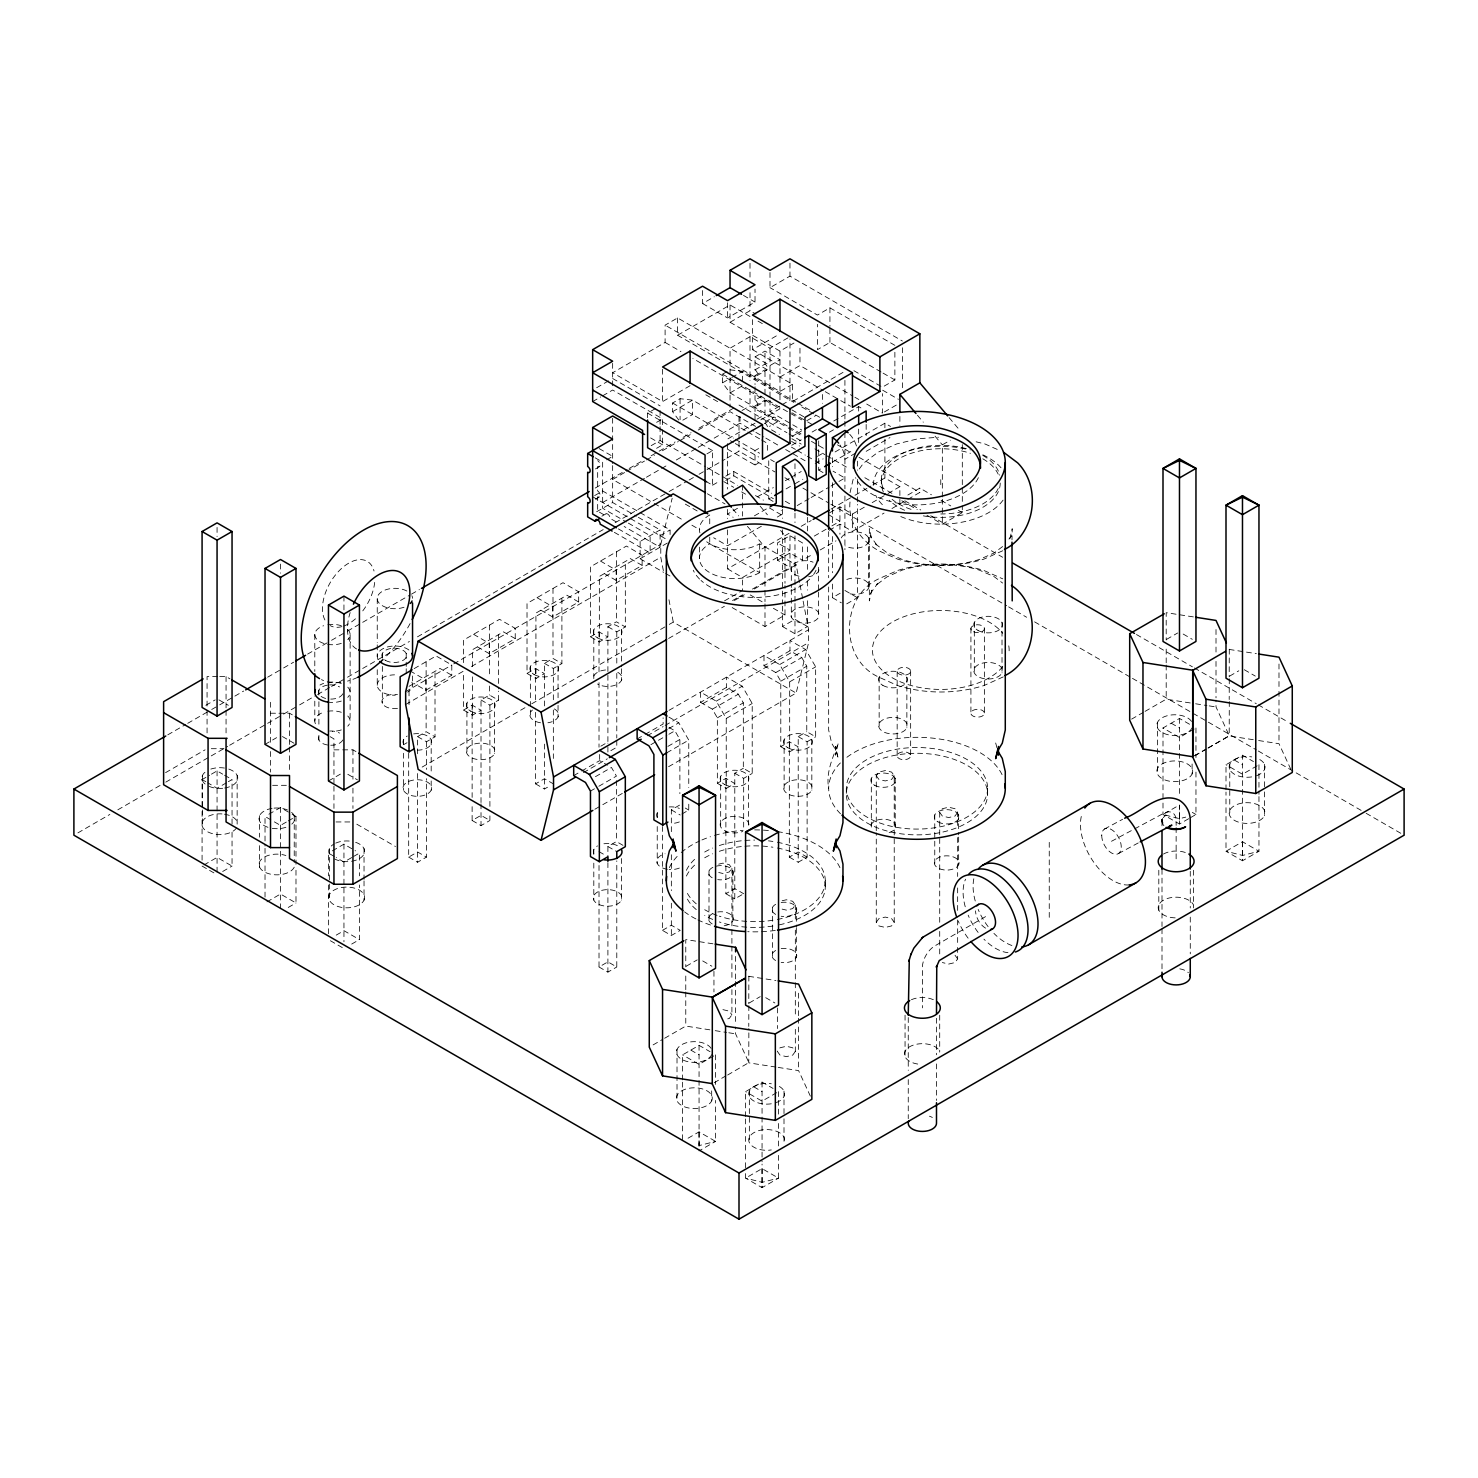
<?xml version="1.0" encoding="UTF-8"?>
<svg xmlns="http://www.w3.org/2000/svg" width="1478" height="1478" viewBox="0 0 1478 1478"><rect width="100%" height="100%" fill="white"/><g stroke="black" fill="none" stroke-linecap="round" stroke-linejoin="round"><path stroke-width="0.75" stroke-dasharray="5 3.75" d="M1179.592 814.452L1179.481 824.003L1163.001 814.489L1163.001 800.836M850.035 492.654L853.767 476.673M663.363 570.637L660.777 557.206L660.777 544.347L672.176 498.271M668.592 766.694L796.143 693.053L808.632 642.579L808.632 629.72L803.034 600.622M859.235 469.006L863.448 463.242L877.987 452.25L896.666 443.936L918.097 438.781L938.512 437.229M718.696 864.15L722.927 863.134L729.264 864.648L731.906 868.325L729.264 871.983L722.927 873.498L718.696 872.482M1008.957 539.082L1011.395 535.701L1009.77 539.396L1012.208 528.718L1011.987 539.876M876.269 830.691L876.269 775.747L878.911 772.089L885.248 770.574L891.585 772.089L894.227 775.747L894.227 922.272L891.585 925.93L885.248 927.445L878.911 925.93L876.269 922.272L876.269 832.982M782.139 900.767L786.37 899.769L792.707 901.284L795.33 904.942L792.707 908.601L786.37 910.115L782.139 909.118M894.227 775.747L891.585 779.423L885.248 780.938L878.911 779.423L876.269 775.747M731.906 989.65L731.906 1014.832L729.264 1018.49L725.033 1019.506M939.712 922.272L939.712 812.383L942.336 808.725L948.691 807.21L955.028 808.725L957.652 812.383L957.652 828.401M876.269 922.272L878.911 918.595L885.248 917.081L891.585 918.595L894.227 922.272M957.652 812.383L955.028 816.041L948.691 817.556L942.336 816.041L939.712 812.383M795.33 1051.449L792.707 1055.107L786.37 1056.641L780.014 1055.107L777.391 1051.449L780.014 1047.791L786.37 1046.276L792.707 1047.791L795.33 1051.449L795.33 1026.268M957.652 947.453L957.652 958.889L955.028 962.548L948.691 964.062L942.336 962.548M1002.62 546.546L994.066 552.994L979.415 559.441C954.345 567.127 927.205 567.127 902.134 559.441L886.837 552.624L875.512 543.978L877.452 545.881L870.154 535.701L871.78 539.396L869.341 528.718L869.341 600.881L871.78 590.202L870.154 593.897L877.452 583.718L875.512 585.621L886.837 576.974L902.134 570.157C927.205 562.471 954.345 562.471 979.415 570.157L994.066 576.605L1002.62 583.053M1003.211 676.906L983.905 685.57C955.933 694.143 925.616 694.143 897.626 685.57L878.338 676.906C839.282 658.892 840.261 595.985 879.299 578.563L897.663 570.453C925.634 561.88 955.915 561.88 983.868 570.453L1002.731 578.84M690.078 385.721L662.606 401.573L612.649 372.733L665.1 342.453L665.1 325.142L677.589 317.936L792.467 384.28L792.467 401.573L844.917 371.292M702.567 290.538L702.567 303.526L714.336 296.727M677.589 317.936L677.589 335.247L730.04 304.967L750.011 316.495M596.65 387.735L608.64 380.807M770.001 272.525L770.001 287.656L789.973 276.127L902.374 341.012M702.567 303.526L727.527 317.936L755.018 302.085L755.018 289.097M592.66 401.573L600.659 396.954M602.654 395.808L612.649 390.044L662.606 418.884L662.606 427.53M730.04 304.967L730.04 322.259L750.011 310.731L756.015 314.186M787.977 337.834L770.001 348.217L750.011 336.688L730.04 348.217L730.04 375.412M752.505 319.673L752.505 349.658L778.019 334.933M647.604 417.72L647.604 413.119L656.528 407.965M894.874 345.335L829.934 307.849L817.445 315.054L770.001 287.656M678.827 420.085L672.582 411.678L672.582 403.014L680.083 398.69L692.572 400.132L745.817 430.874M787.22 425.941L730.04 392.926L722.539 382.839L722.539 374.174L728.155 370.941M755.018 356.882L764.994 351.099L779.978 359.764L770.001 365.528L755.018 356.882L755.018 369.851A3.529 2.032 60 0 1 757.512 374.174A3.529 2.032 60 0 1 755.018 375.615L755.018 384.539M672.582 411.678L692.572 400.132L692.572 414.561L681.857 420.731M722.539 382.839L730.04 378.497M731.813 377.481L742.529 371.292L795.755 402.034M656.601 422.338L662.606 418.884M730.04 322.259L779.978 351.099L793.982 343.025M755.018 369.851L764.994 364.087L764.994 351.099M606.645 459.843L612.649 456.369L597.666 447.723M755.018 375.615L764.994 369.851A3.529 2.032 60 0 0 767.507 368.41A3.529 2.032 60 0 0 764.994 364.087M595.431 468.951L599.421 466.642M756.773 375.8L766.768 370.036M730.04 392.926L742.529 385.721M651.17 445.654L660.093 440.518L705.357 466.642M881.11 371.994L829.934 342.453L817.445 349.658L817.445 324.292M205.83 705.302L215.197 699.888M656.601 448.296L662.606 444.841L662.606 429.692M779.978 377.056L799.967 365.528L833.333 384.797M167.771 734.843L185.748 724.479M187.743 723.315L209.71 710.641M211.705 709.477L217.709 706.022M219.705 704.858L243.667 691.039M267.629 677.201L281.614 669.128M283.61 667.964L293.605 662.199M307.59 654.126L329.557 641.452M331.552 640.288L345.538 632.214M347.533 631.069L409.443 595.32M411.438 594.174L419.438 589.556M595.191 488.073L627.152 469.634M629.148 468.471L643.133 460.397M651.114 455.797L657.119 452.323M659.114 451.178L675.095 441.959M683.076 437.34L691.057 432.721M699.057 428.121L735.009 407.355M624.584 472.554L612.649 479.445L652.26 502.317M626.58 471.408L644.482 461.062M646.459 459.917L654.421 455.316M662.384 450.735L678.31 441.534M680.286 440.389L690.244 434.643M698.207 430.043L730.04 411.678L755.794 426.532M755.018 420.325L755.018 405.896A3.529 2.032 60 0 0 757.512 404.455A3.529 2.032 60 0 0 755.018 400.132L764.994 394.367L764.994 369.851M594.655 495.592L602.654 490.992L670.088 529.918L670.088 534.537M742.03 410.514L750.011 405.896L787.478 427.53M755.018 405.896L764.994 400.132A3.529 2.032 60 0 0 767.415 399.393M792.467 384.28L779.978 391.485L665.1 325.142M595.431 499.231L599.421 496.922M756.773 406.081L766.768 400.316M602.654 502.52L644.463 478.373M646.459 477.228L668.352 464.591M676.314 459.991L696.23 448.499M698.207 447.354L712.156 439.299M714.151 438.153L740.016 423.207L753.909 431.225M596.65 511.739L612.649 502.52L636.371 516.21M757.013 419.179L764.994 414.561L764.994 400.132M770.001 400.132L770.001 411.678L779.978 405.896M781.991 404.75L789.973 400.132L789.973 338.961M755.018 423.207L727.527 439.077L733.365 442.439M760.782 419.881L779.978 408.778L692.831 358.47M706.927 453.857L712.544 450.605L712.544 485.209L706.65 481.81M601.879 516.191L605.888 513.882M765.234 421.877L773.234 417.258M764.495 423.502L772.495 418.884A3.529 2.032 60 0 1 774.989 417.443A3.529 2.032 60 0 1 777.483 421.766L769.502 426.385M165.591 772.643L205.091 749.845M77.891 832.89L109.852 814.433M117.834 809.815L163.781 783.303M165.776 782.139L227.686 746.408M229.681 745.245L265.634 724.497M267.629 723.333L281.614 715.26M283.61 714.114L297.595 706.041M299.591 704.895L315.571 695.658M317.567 694.512L329.557 687.584M331.552 686.439L345.538 678.365M347.533 677.22L409.443 641.47M417.443 636.852L603.19 529.604M615.162 522.695L667.095 492.71M669.091 491.564L687.067 481.181M689.062 480.036L697.062 475.417M699.057 474.253L705.043 470.798M707.038 469.653L725.014 459.27M727.01 458.125L739 451.196L774.952 471.962M758.583 448.536L755.018 450.605L755.018 465.034L760.357 461.93M806.748 420.731L815.671 415.577M791.894 436.527L801.446 431.003M725.79 476.138L733.772 471.519L771.424 493.246M201.562 779.867L209.58 775.229M211.446 774.158L217.063 770.906L222.679 774.158M712.544 485.209L719.694 481.089M894.874 352.263L894.874 379.938L882.384 387.162L852.88 370.11M265.024 744.376L276.626 737.67M725.79 480.461L733.772 475.842L773.4 498.714M812.106 432.056L817.445 428.971M791.728 445.266L801.224 439.797M833.777 420.99L839.522 417.683M841.425 416.574L858.663 406.616L862.413 408.778M414.136 668.629L436.102 655.955L451.788 665.008L451.788 675.261L425.812 690.263L414.025 683.464M618.377 528.902L640.122 541.447L660.093 529.918L660.093 547.229L624.141 526.464M829.435 432.149L833.444 429.839M226.43 782.804L217.063 788.217L207.696 782.804M228.314 781.714L232.046 779.553L232.046 827.366M660.093 535.683L670.088 529.918M409.036 686.346L440.001 668.462L451.788 675.261M884.38 411.956L898.384 403.882M405.656 691.63L451.788 665.008M453.764 663.862L660.777 544.347M640.122 541.447L640.122 558.758L670.088 541.447M817.445 456.369L823.449 452.915M737.504 508.303L727.527 514.048L733.162 517.3M757.42 496.811L773.345 487.611M785.298 480.701L789.289 478.41M791.266 477.246L801.224 471.5M815.172 463.464L823.135 458.864M835.088 451.954L884.897 423.207L890.513 426.458M477.468 646.828L489.255 653.645L515.231 638.644L515.231 628.372L499.546 619.319L463.575 640.085L463.575 662.661M540.911 610.211L552.698 617.01L578.674 602.008L578.674 591.754L562.989 582.701L527.018 603.467L527.018 673.432L535.923 678.568L544.458 673.635L535.572 668.499L527.018 673.432M604.354 573.575L616.141 580.392L642.117 565.39L642.117 555.118L626.432 546.066L590.461 566.831L590.461 636.796L599.347 641.932L607.901 637L599.015 631.863L590.461 636.796M405.656 704.507L463.464 671.123M471.427 666.523L660.777 557.206M768.745 460.785L768.745 498.917L772.68 496.645M786.056 488.922L791.395 485.837M794.979 483.768L802.831 479.241M818.701 440.906L818.701 470.078L822.618 467.805M832.428 462.134L850.811 451.529M855.633 453.081L844.917 459.252A17.662 10.198 60 0 0 840.04 444.989M754.427 515.84L768.301 507.822M866.163 451.326L889.959 437.58M761.355 526.26L727.527 545.77L713.671 537.77M777.262 517.078L781.234 514.769L781.234 510.446M797.196 505.568L809.131 498.677M811.108 497.532L829.01 487.186M831.005 486.04L836.973 482.604M838.95 481.459L844.917 478.004L833.038 471.149M268.885 814.23L280.506 807.524L290.187 813.122M328.467 780.994L342.009 773.179M403.568 744.709L406.986 742.732M417.572 753.798L417.572 736.617L426.126 731.684L435.012 736.82L435.012 671.345M463.575 710.05L472.129 705.117L481.015 710.253L472.48 715.186L463.575 710.05L463.575 671.677M481.015 802.536L481.015 699.981L489.551 695.048L498.455 700.184L498.455 691.168M544.458 705.93L544.458 663.363L552.994 658.431L561.899 663.567L561.899 598.091M600.789 746.205L607.901 742.104L607.901 626.727L616.437 621.795L625.323 626.931L625.323 561.474M203.946 864.981L217.063 857.425L232.046 866.071L232.046 829.638M286.307 822.064L280.506 825.408L272.765 820.937M288.247 820.937L295.988 816.466L295.988 864.279M417.572 736.617L426.477 741.753L435.012 736.82M481.015 699.981L489.902 705.117L498.455 700.184M544.458 663.363L553.345 668.499L561.899 663.567M607.901 626.727L616.788 631.863L625.323 626.931M727.527 529.881L727.527 568.845L789.289 533.207M801.224 526.297L811.2 520.552M831.116 509.06L853.028 496.405M855.005 495.259L870.948 486.059M872.944 484.913L884.897 478.004L899.88 486.65L899.88 503.961M942.336 496.959L942.336 444.841L950.336 440.222M789.973 535.683L789.973 567.404L777.483 560.199L777.483 542.888L789.973 535.683L802.462 542.888L802.462 560.199L812.327 554.509M864.279 507.213L852.418 514.048L839.929 506.843L827.44 514.048L839.929 521.272L828.105 528.089M222.679 871.484L232.046 866.071M727.527 568.845L742.529 577.51L789.973 550.112L777.483 542.888M814.304 536.071L826.128 529.235M872.186 502.631L886.024 494.65M888.001 493.504L899.88 486.65M777.483 560.199L789.973 552.994L802.462 560.199M829.232 530.325L839.929 524.154L852.418 531.359L884.047 513.088M422.135 767.082L529.771 704.951M531.747 703.805L667.28 625.563M669.275 624.4L673.266 622.109L796.143 693.053M724.534 600.862L742.529 590.479L742.529 577.51M907.861 495.019L919.852 488.091L931.436 494.779M732.534 600.567L742.529 594.803M752.413 589.094L789.973 567.404M820.216 549.945L835.994 540.837M891.973 508.524L905.866 500.506M907.861 499.342L919.852 492.433L919.852 488.091M668.592 638.478L724.405 606.257M734.363 600.493L744.321 594.747M754.297 588.983L796.143 564.818L799.598 582.72M332.328 850.866L343.949 844.16L355.551 850.866M266.964 901.857L280.506 894.042L295.988 902.984L295.988 866.551M351.69 857.573L343.949 862.043L336.208 857.573M353.63 856.446L359.431 853.102L359.431 875.863M732.183 607.587L764.994 626.524L784.984 614.996L784.984 585.528M926.891 515.231L942.336 524.154L962.307 512.607L962.307 505.809M288.247 907.455L295.988 902.984M782.49 606.146L782.49 626.524L794.979 619.319L807.468 626.524L807.468 599.218M832.428 584.087L832.428 597.685L841.351 592.549M782.49 626.524L794.979 633.748L807.468 626.524M846.709 603.874L857.406 597.685L857.406 504.386M408.685 753.281L408.685 857.111L417.572 851.975L426.477 857.111L426.477 778.666M472.129 806.637L472.129 820.475L481.015 815.357L489.902 820.475L489.902 815.874M535.572 712.341L535.572 783.857L544.458 778.721L553.345 783.857M669.017 710.327L808.632 629.72M408.685 857.111L417.572 862.247L426.477 857.111M472.129 820.475L481.015 825.611L489.902 820.475M535.572 783.857L544.458 788.993L549.798 785.908M573.686 775.636L579.672 772.181M581.667 771.017L599.662 760.634L607.513 765.179M637.129 739L643.115 735.545M645.11 734.4L663.105 724.017L663.105 717.846M700.554 702.383L712.359 709.181L717.347 717.846L717.347 783.303L725.883 778.37L734.788 783.506L726.234 788.439L726.234 718.474L716.239 701.163L700.554 692.11L700.554 702.383L726.529 687.381L738.316 694.198L743.323 702.844L743.323 768.301L752.21 773.437L752.21 703.473L742.215 686.18L726.529 677.109L726.529 687.381M763.997 665.747L775.784 672.564L780.79 681.21L780.79 746.686L789.326 741.753L798.212 746.889L789.677 751.822L789.677 681.838L779.682 664.546L763.997 655.493L763.997 665.747L789.973 650.763L801.76 657.562L806.766 666.208L806.766 731.684L815.653 736.82L815.653 666.855L805.658 649.544L789.973 640.491L789.973 650.763M583.422 772.606L607.329 758.805M647.198 735.785L663.142 726.585M665.137 725.421L808.632 642.579M668.795 728.562L678.79 722.797L688.766 740.109L688.766 787.497M716.239 701.163L742.215 686.18M779.682 664.546L805.658 649.544M595.468 776.671L611.449 767.451L616.437 776.098L596.465 787.626M650.911 744.653L666.892 735.434M668.887 734.27L674.892 730.816L679.88 739.462L679.88 793.649M712.359 709.181L738.316 694.198M775.784 672.564L801.76 657.562M336.208 935.131L343.949 930.678L359.431 939.602L359.431 884.971M590.461 791.099L594.452 788.79M667.89 746.39L679.88 739.462M717.347 717.846L743.323 702.844M780.79 681.21L806.766 666.208M666.8 752.801L688.766 740.109M726.234 718.474L752.21 703.473M789.677 681.838L815.653 666.855M351.69 944.072L359.431 939.602M594.84 809.26L600.825 805.824M602.821 804.66L622.755 793.169M607.901 860.344L607.901 846.488L616.437 841.555L625.323 846.691M671.345 831.671L671.345 809.87L679.88 804.937M741.901 894.763L734.788 898.864L734.788 773.234L743.323 768.301M798.212 736.617L807.117 741.753L807.117 857.111L798.212 862.247L798.212 736.617L806.766 731.684M681.931 814.009L688.766 810.073L688.766 803.293M734.788 773.234L743.674 778.37L752.21 773.437M807.117 741.753L815.653 736.82M599.015 865.48L599.015 967L607.901 961.864L616.788 967L616.788 860.861M662.44 930.364L671.345 925.228L680.231 930.364L671.345 935.5L662.44 930.364L662.44 826.535M725.883 778.37L725.883 893.728L734.788 888.611L743.674 893.728M789.326 741.753L789.326 857.111L798.212 851.975L807.117 857.111M1166.659 639.327L1177.652 632.99M599.015 967L607.901 972.118L616.788 967M686.235 966.224L697.228 959.887M1229.659 676.093L1238.823 670.809M1163.001 798.563L1163.001 727.97L1179.481 718.456L1190.474 724.793M1194.132 729.024L1179.481 737.485L1163.001 727.97M749.235 1002.971L760.228 996.634M682.577 1079.901L682.577 1054.867L699.057 1045.352L710.05 1051.689M713.708 1055.92L699.057 1064.382L682.577 1054.867M1226.001 789.769L1226.001 764.736L1242.481 755.203L1253.473 761.558M985.567 916.619L934.872 945.883A17.662 10.198 -60 0 0 922.383 967.517L922.383 1007.904M1257.131 765.789L1242.481 774.25L1226.001 764.736M1188.645 818.72L1179.481 824.003L1179.481 805.806M1190.474 817.667L1195.961 814.489L1195.961 771.239M745.577 1116.666L745.577 1091.614L762.057 1082.099L773.049 1088.436M688.064 1138.208L699.057 1131.871L715.555 1141.385L715.555 1100.408M776.707 1092.667L762.057 1101.128L745.577 1091.614M1258.96 796.605L1258.96 851.254L1242.481 841.739L1226.001 851.254L1226.001 792.042M778.536 1155.371L778.536 1178.132L762.057 1168.618L745.577 1178.132L745.577 1173.587M1131.612 719.121L1143.141 712.488M1145.062 711.38L1166.197 699.205L1193.356 703.436M653.11 1044.909L662.717 1039.367M664.638 1038.258L685.774 1026.083L712.95 1030.314M1194.686 755.627L1206.214 748.995M1208.136 747.886L1229.29 735.711L1216.006 706.946L1216.006 700.11M1194.612 755.886L1206.14 749.235M1208.062 748.127L1229.197 735.952L1256.355 740.182M714.188 1082.764L725.79 1075.892M727.638 1075.023L748.866 1062.608L735.582 1033.843L735.582 1027.007M1002.731 550.758L983.868 559.146C955.915 567.718 925.634 567.718 897.663 559.146L879.299 551.035C861.434 541.576 847.725 522.639 850.035 501.744M1104.528 828.992L1122.633 819.292M1111.493 841.278L1163.371 813.454A17.662 10.42 -58.8 0 1 1176.137 820.807L1176.137 825.334M1118.458 853.563L1138.245 842.94M1179.592 818.683L1179.481 804.974L1163.001 814.489L1179.592 818.683L1185.725 817.112M217.617 676.591L207.068 676.591L207.068 708.147M219.723 676.591L226.06 676.591L229.921 678.827M270.511 713.227L276.848 713.227M278.954 713.227L289.503 713.227L293.365 715.463M211.299 748.699L223.954 748.699M333.954 749.845L352.946 749.845L356.808 752.08M272.617 785.317L287.397 785.317M336.06 821.953L350.822 821.953M730.04 369.851L742.529 371.292L742.529 381.601M1193.356 616.899L1166.197 612.686L1166.197 640.011M1229.197 649.433L1256.355 653.664M1195.628 703.787L1206.953 705.542M1209.207 705.893L1216.006 706.946M1258.628 740.533L1278.987 743.711L1291.329 770.407M712.95 943.795L685.774 939.565L685.774 966.889M748.773 976.33L775.932 980.542M715.204 1030.665L726.529 1032.42M728.783 1032.771L735.582 1033.843M775.932 1067.079L748.773 1062.848L748.866 1028.448M778.204 1067.43L798.563 1070.589L810.905 1097.304M976.127 441.811L984.884 443.936L999.11 450.236M722.927 1009.64L729.264 1011.155L731.906 1014.832M883.068 373.121L894.874 379.938M743.489 295.415L755.018 302.085M882.662 390.192L898.421 399.3M758.011 321.114L763.997 324.569M835.292 385.924L852.954 396.122M854.912 397.249L858.847 399.522M866.699 404.048L882.384 413.119L882.384 393.647M752.505 349.658L823.283 390.525M825.223 391.652L838.82 399.485M840.76 400.612L850.478 406.228M797.732 403.18L809.556 409.997M677.589 335.247L793.926 402.422M801.833 406.986L813.713 413.84M815.69 414.985L819.643 417.258M1183.157 634.044L1192.303 639.327M1244.31 669.737L1255.302 676.093M791.857 409.868L804.956 417.443M791.857 412.75L805.695 420.75M807.672 421.895L813.602 425.313M722.539 374.174L801.686 419.863M941.08 500.358L950.742 505.919M958.446 510.39L962.307 512.607M665.1 342.453L680.933 351.598M837.435 444.841L851.162 452.767M859.014 457.293L919.852 492.433M770.001 411.678L801.63 429.932M789.197 427.087L801.021 433.904M788.18 427.936L801.833 435.825M811.459 441.386L823.449 448.296M739 405.046L786.943 432.721M788.938 433.885L800.91 440.795M814.895 448.869L824.89 454.633M826.886 455.797L848.852 468.471M864.833 477.708L892.786 493.837M904.776 500.765L920.757 509.984M930.734 515.748L1002.638 557.261M1136.471 634.524L1192.395 666.818M1194.39 667.964L1256.3 703.713M1258.295 704.858L1288.262 722.169M901.802 500.746L917.247 509.67M791.857 438.707L801.224 444.121M771.498 429.839L779.479 434.458M791.598 441.442L799.524 446.023M705.819 394.811L717.624 401.628M791.432 447.132L795.404 449.404M797.381 450.55L805.307 455.132M807.284 456.277L813.233 459.713M815.209 460.859L821.158 464.277M755.886 432.37L763.83 436.952M765.807 438.098L777.705 444.97M785.649 449.552L807.468 462.134M818.701 470.078L824.318 473.311M747.776 432.019L759.618 438.837M761.576 439.982L767.507 443.4L767.507 451.64M672.582 403.014L733.328 438.079M735.287 439.225L759.618 453.266M770.629 459.621L774.361 461.783M735.305 443.548L758.62 457.016M612.649 378.497L660.093 405.896M784.929 477.727L790.933 481.181M802.905 488.091L808.909 491.564M810.905 492.71L828.881 503.093M830.876 504.238L1006.629 605.721M1008.643 606.867L1026.619 617.25M1034.6 621.869L1130.467 677.22M1132.462 678.365L1206.362 721.024M1208.357 722.188L1256.3 749.863M1258.295 751.009L1364.157 812.124M1366.152 813.288L1404.1 835.199M727.398 449.09L755.018 465.034M647.604 413.119L712.544 450.605M1171.241 723.222L1179.481 727.97M1234.241 759.969L1242.481 764.736M785.28 501.245L791.229 504.682M768.745 498.917L776.246 503.241M707.334 467.787L737.651 485.283M755.48 495.573L763.405 500.155M650.616 437.913L662.606 444.841M723.795 481.606L733.698 487.334M741.623 491.897L745.577 494.188M769.354 507.915L781.234 514.769M707.371 493.763L725.033 503.961M844.917 590.479L857.406 597.685M706.687 541.761A35.324 20.396 0 0 0 759.674 543.775L796.143 564.818M685.33 504.109L697.173 510.945M595.154 457.81L602.654 462.134L602.654 508.284L626.376 521.993M832.428 597.685L841.351 602.839M1192.303 812.383L1195.961 814.489M654.237 503.462L683.963 520.625M691.889 525.189L699.796 529.771M709.736 537.124L709.736 543.775L759.674 572.614L759.674 543.775M638.348 517.355L660.093 529.918M592.66 496.756L666.116 539.156M628.353 523.12L650.117 535.683L650.117 552.994L614.146 532.228M750.233 594.932L763.756 602.747M773.4 608.308L784.984 614.996M616.141 521.845L610.137 518.39A3.529 2.032 60 0 0 607.643 514.048A3.529 2.032 60 0 0 605.149 515.489L597.666 511.166L597.666 496.756A3.529 2.032 60 0 0 600.16 495.315A3.529 2.032 60 0 0 597.666 490.992L597.666 466.475A3.529 2.032 60 0 0 600.16 465.034A3.529 2.032 60 0 0 597.666 460.693M640.122 558.758L663.659 572.356M665.636 573.482L671.511 576.882M642.117 565.39L630.33 558.592L599.347 576.457L599.347 641.932M600.456 561.067L616.141 570.12L616.141 580.392M578.674 602.008L566.887 595.209L535.923 613.093L535.923 678.568M537.013 597.685L552.698 606.737L552.698 617.01M780.79 746.686L789.677 751.822M668.98 717.144L678.79 722.797M515.231 638.644L503.444 631.845L472.48 649.71L472.48 667.779M668.998 727.416L674.892 730.816M473.57 634.321L489.255 643.373L489.255 653.645M717.347 783.303L726.234 788.439M789.326 857.111L798.212 862.247M685.219 808.023L688.766 810.073M671.345 809.87L680.231 815.006M410.127 670.938L425.812 679.991L425.812 690.263M725.883 893.728L734.788 898.864M607.901 846.488L616.788 851.624M599.015 851.624L606.128 855.744M330.093 736.654L333.954 738.889L333.954 783.95M702.734 960.94L711.879 966.224M765.715 997.687L774.878 1002.971M218.947 699.888L228.314 705.302M282.446 736.543L294.048 743.249M347.81 774.287L357.491 779.885M356.808 824.188L395.457 846.506M224.564 775.229L232.046 779.553M292.127 814.23L295.988 816.466M690.817 1050.101L699.057 1054.867M753.817 1086.866L762.057 1091.614M205.83 781.714L202.08 779.553L202.08 809.15M270.825 819.828L265.024 816.466L265.024 846.063M334.268 856.446L328.467 853.102L328.467 875.863M202.08 866.071L207.696 869.304M209.58 870.394L217.063 874.717M330.388 940.729L343.949 948.543M1163.02 823.191L1161.763 819.403L1162.004 821.362M949.135 417.646L959.388 429.821M917.45 415.244L923.307 422.209M935.02 436.139L942.336 444.841M760.098 506.104L767.415 514.806M780.587 530.454L784.984 535.683L784.984 583.274M732.792 508.931L738.649 515.896M747.425 526.334L764.994 547.211L764.994 588.004M955.028 955.231L957.652 958.889M995.673 742.991L997.336 749.106M800.023 584.955L802.609 598.387M668.961 599.735L673.266 622.109M1242.481 841.739L1242.481 860.769L1226.001 851.254L1242.592 855.448L1258.96 851.254L1242.481 860.769L1242.481 755.203M762.057 1168.618L762.057 1187.647L745.577 1178.132L762.168 1182.326L778.536 1178.132L762.057 1187.647L762.057 1164.073M699.057 1131.871L699.057 1150.9L715.555 1141.385L699.168 1145.579L699.168 1141.33M1278.987 664.01L1278.987 689.062M1278.987 691.334L1278.987 743.711M1264.429 764.218L1264.429 790.342M1264.429 791.894L1264.429 815.727A17.939 10.364 0 0 1 1234.407 820.364A17.939 10.364 0 0 1 1242.462 803.034A17.939 10.364 0 0 1 1264.429 815.727M1258.96 764.736L1258.96 794.333M1229.77 764.218L1229.77 815.727M1229.29 649.193L1229.197 676.758M1229.29 678.79L1229.197 699.519M1229.29 701.57L1229.197 735.952M1216.006 629.536L1216.006 652.297M1216.006 661.405L1216.006 697.838M1195.961 727.97L1195.961 757.567M1193.467 870.246L1193.467 907.917M1192.099 763.978L1192.099 773.955A17.939 10.364 0 0 1 1162.077 778.61A17.939 10.364 0 0 1 1170.114 761.281A17.939 10.364 0 0 1 1192.099 773.955M1190.27 871.281L1190.27 907.972M1190.27 917.136L1190.27 953.827M1179.481 718.456L1179.481 796.697M1176.137 827.588L1176.137 861.397M1166.197 649.119L1166.197 662.772M1166.197 665.045L1166.197 699.205M1162.004 820.844L1162.004 828.216M1162.004 869.36L1162.004 926.484M1162.004 928.757L1162.004 969.901M1158.807 870.246L1158.807 910.226M1157.44 722.446L1157.44 773.955M1049.251 842.349L1049.251 917.339M1002.01 622.441L1002.01 672.878A14.337 8.277 0 0 1 978.03 676.591A14.337 8.277 0 0 1 984.459 662.735A14.337 8.277 0 0 1 1002.01 672.878M987.618 788.291A70.648 40.793 0 0 1 881.645 823.615A70.648 40.793 0 0 1 881.645 752.986A70.648 40.793 0 0 1 987.618 788.291L987.618 794.074A70.648 40.793 0 0 1 881.645 829.398A70.648 40.793 0 0 1 881.645 758.75A70.648 40.793 0 0 1 987.618 794.074M984.366 628.15L984.366 713.745A6.78 3.917 0 0 1 973.522 716.331A6.78 3.917 0 0 1 975.055 709.606A6.78 3.917 0 0 1 984.366 713.745M974.316 622.441L974.316 672.878M970.917 628.15L970.917 713.745M962.307 444.638L962.307 485.412M962.307 487.685L962.307 503.555M958.649 814.951L958.649 834.811M958.649 837.102L958.649 864.796A12.36 7.131 0 0 1 937.957 867.992A12.36 7.131 0 0 1 943.5 856.058A12.36 7.131 0 0 1 958.649 864.796M957.652 837.564L957.652 876.472M957.652 887.927L957.652 910.817M957.652 919.981L957.652 945.163M942.336 499.231L942.336 524.154M940.765 479.648L940.765 485.227M939.712 931.417L939.712 954.308M939.712 1015.201L939.712 1052.114M936.498 1018.268L936.498 1054.793M936.498 1063.92L936.498 1100.445M934.761 814.951L934.761 864.796M910.651 670.827L910.651 755.387M908.249 1017.548L908.249 1070.405M908.249 1079.605L908.249 1118.661M906.864 677.386L906.864 727.804A14.337 8.277 0 0 1 882.865 731.518A14.337 8.277 0 0 1 889.294 717.68A14.337 8.277 0 0 1 906.864 727.804M905.053 1015.201L905.053 1056.733M902.374 347.736L902.374 388.123M899.88 416.426L899.88 425.239M897.164 671.659L897.164 756.219M895.206 778.333L895.206 828.16M884.897 423.207L884.897 427.77M884.897 439.188L884.897 478.004M881.331 479.648L881.331 483.047M879.151 677.386L879.151 727.804M871.318 778.333L871.318 828.16A12.36 7.131 0 0 1 880.057 819.422A12.36 7.131 0 0 1 895.206 824.484A12.36 7.131 0 0 1 886.467 833.222M868.565 537.9L868.565 588.262M866.163 424.408L866.163 435.622M858.663 406.616L858.663 411.106M858.663 429.063L858.663 442.513M857.406 461.154L857.406 470.244M857.406 479.352L857.406 502.114M852.418 514.048L852.418 531.359M846.321 788.291L846.321 794.074M844.917 380.382L844.917 418.976M844.917 421.248L844.917 428.047M844.917 432.648L844.917 488.849M844.917 496.035L844.917 549.687M839.929 506.843L839.929 534.242M832.428 457.681L832.428 466.715M832.428 482.696L832.428 525.595M832.428 536.514L832.428 572.762M829.934 307.849L829.934 326.305M829.934 328.615L829.934 342.453M828.659 531.618L828.659 577.769M828.659 586.988L828.659 730.04L831.671 743.231L836.031 750.454L838.266 758.62L835.495 746.445L835.495 755.166L838.266 742.991C832.964 757.623 825.722 771.885 828.659 788.291M777.336 842.238A70.648 40.793 0 0 1 825.297 880.87L825.297 886.634A70.648 40.793 0 0 1 777.336 925.246M822.452 394.478L822.452 403.346M818.609 589.814L818.609 566.739A14.133 8.166 0 0 1 808.614 576.734M818.609 592.124L818.609 617.102A14.133 8.166 0 0 1 794.979 620.76A14.133 8.166 0 0 1 801.298 607.125A14.133 8.166 0 0 1 818.609 617.102M811.828 739.757L811.828 790.176A14.337 8.277 0 0 1 787.829 793.889A14.337 8.277 0 0 1 794.259 780.033A14.337 8.277 0 0 1 811.828 790.176M807.468 517.3L807.468 530.953M807.468 546.878L807.468 569.64M807.468 581.02L807.468 590.128M799.967 348.217L799.967 365.528M798.563 993.179L798.563 1015.94M798.563 1018.231L798.563 1070.589M796.328 907.51L796.328 927.371M796.328 928.276L796.328 957.356M795.33 904.942L795.33 920.96M795.33 930.124L795.33 980.487M795.33 982.778L795.33 1017.123M794.979 463.722L794.979 477.08M794.979 513.125L794.979 522.584M794.979 535.886L794.979 585.325M794.979 587.597L794.979 601.879M794.979 603.467L794.979 633.748M791.321 566.739L791.321 587.505M791.321 589.426L791.321 617.102M789.973 263.139L789.973 276.127M784.116 739.757L784.116 790.176M784.005 1091.097L784.005 1117.239M784.005 1118.791L784.005 1142.605A17.939 10.364 0 0 0 768.246 1129.617A17.939 10.364 0 0 0 748.792 1140.831A17.939 10.364 0 0 0 771.313 1149.939M782.49 509.245L782.49 518.372M782.49 529.789L782.49 603.874M779.978 351.099L779.978 400.132M778.536 1091.614L778.536 1114.394M778.536 1123.483L778.536 1146.263M777.391 1007.959L777.391 1028.559M772.44 907.51L772.44 957.356M770.001 348.217L770.001 397.822M764.994 590.276L764.994 601.601M764.994 603.874L764.994 626.524M762.057 1082.099L762.057 1161.782M755.018 386.756L755.018 400.132M750.011 263.324L750.011 279.139M750.011 292.681L750.011 310.731M750.011 336.688L750.011 380.53M750.011 389.749L750.011 405.896M749.346 1091.097L749.346 1142.605M748.866 976.09L748.773 1003.654M748.866 1005.687L748.773 1026.416M748.385 776.375L748.385 826.812A14.337 8.277 0 0 0 734.104 816.392A14.337 8.277 0 0 0 720.913 827.274A14.337 8.277 0 0 0 742.769 831.43M745.577 1118.938L745.577 1171.315M743.674 778.37L743.674 829.14M742.529 485.209L742.529 500.654M742.529 502.853L742.529 516.081M740.016 416.279L740.016 423.207M739 416.593L739 439.668M739 441.977L739 451.196M735.582 956.414L735.582 979.193M735.582 981.466L735.582 1024.734M733.772 471.519L733.772 475.842M732.885 870.893L732.885 920.739M731.906 868.325L731.906 943.869M731.906 946.142L731.906 980.487M730.04 377.684L730.04 407.134M727.527 302.805L727.527 317.936M727.527 443.603L727.527 489.015M727.527 509.448L727.527 518.612M720.673 776.375L720.673 826.812M715.555 1054.867L715.555 1084.464M713.948 971.323L713.948 991.941M711.675 1090.875L711.675 1100.851A17.939 10.364 0 0 1 681.654 1105.489A17.939 10.364 0 0 1 689.69 1088.159A17.939 10.364 0 0 1 711.675 1100.851M709.736 523.803L709.736 514.935A35.324 20.396 0 0 0 699.925 532.893M708.997 870.893L708.997 920.739M699.39 547.1L699.39 558.185M699.057 1045.352L699.057 1146.355M685.774 975.997L685.774 989.669M685.774 991.941L685.774 1026.083M682.577 1082.192L682.577 1141.385M680.083 398.69L680.083 419.697M677.016 1049.343L677.016 1100.851M671.345 854.746L671.345 890.624M671.345 903.187L671.345 935.5M662.606 369.278L662.606 401.573M660.093 410.514L660.093 424.352M660.093 426.662L660.093 440.518M657.23 813.011L657.23 817.611M657.23 826.516L657.23 863.429M621.499 629.868L621.499 666.781M621.499 668.758L621.499 680.305M621.499 858.533L621.499 900.065A14.337 8.277 0 0 1 597.5 903.779A14.337 8.277 0 0 1 603.929 889.922A14.337 8.277 0 0 1 621.499 900.065M616.788 631.863L616.788 664.176M616.788 673.395L616.788 738.002M616.788 740.312L616.788 747.221L607.901 752.357L607.901 743.138M616.437 551.83L616.437 621.795M616.437 780.606L616.437 841.555M612.649 363.366L612.649 385.721M612.649 418.256L612.649 463.593M612.649 465.607L612.649 502.52M607.901 862.653L607.901 972.118M599.662 754.482L599.662 760.634M599.015 631.863L599.015 673.395M599.015 682.633L599.015 747.221M593.805 629.868L593.805 680.305M593.805 849.628L593.805 854.247M593.805 863.152L593.805 900.065M558.056 666.504L558.056 703.417M558.056 705.394L558.056 716.922M553.345 668.499L553.345 700.794M553.345 710.031L553.345 758.473M552.994 588.466L552.994 658.431M544.458 744.118L544.458 788.993M535.572 668.499L535.572 703.103M530.362 666.504L530.362 708.017M530.362 710.013L530.362 716.922M498.455 634.727L498.455 688.896M494.613 703.122L494.613 753.558A14.337 8.277 0 0 1 470.632 757.272A14.337 8.277 0 0 1 477.061 743.416A14.337 8.277 0 0 1 494.613 753.558M489.902 705.117L489.902 806.637M489.551 625.083L489.551 676.998M489.551 686.032L489.551 695.048M481.015 803.81L481.015 825.611M472.48 676.813L472.48 715.186M472.129 705.117L472.129 797.418M466.919 703.122L466.919 753.558M431.188 739.757L431.188 772.052M431.188 780.957L431.188 790.176A14.337 8.277 0 0 1 407.189 793.889A14.337 8.277 0 0 1 413.618 780.033A14.337 8.277 0 0 1 431.188 790.176M426.477 741.753L426.477 769.428M426.126 661.719L426.126 731.684M417.572 773.53L417.572 862.247M412.547 675.963L412.547 684.831M409.036 690.854L409.036 706.669M406.21 653.516L406.21 666.43M406.21 668.74L406.21 675.668M403.476 739.757L403.476 744.358M403.476 753.263L403.476 790.176M382.34 653.516L382.34 658.116M382.34 666.43L382.34 703.343M377.241 598.719L377.241 642.561M377.241 644.87L377.241 656.398M377.241 669.719L377.241 685.238A17.662 10.198 0 0 0 395.254 695.233M364.031 848.631L364.031 879.373M364.031 880.925L364.031 900.139A17.939 10.364 0 0 1 334.01 904.776A17.939 10.364 0 0 1 342.046 887.447A17.939 10.364 0 0 1 364.031 900.139M352.946 749.845L352.946 779.146M352.946 788.162L352.946 808.429M350.12 634.561L350.12 721.098M343.949 596.133L343.949 609.841M343.949 844.16L343.949 941.726M333.954 786.204L333.954 808.429M329.354 848.631L329.354 883.234M329.354 883.992L329.354 900.139M328.467 884.971L328.467 937.329M318.897 690.134L318.897 699.371M318.897 701.68L318.897 727.047M318.897 735.36L318.897 739.979M314.796 634.561L314.796 671.492M314.796 701.126L314.796 721.098M294.233 815.671L294.233 862.561M289.503 713.227L289.503 744.764M289.503 747.018L289.503 771.812M280.506 564.079L280.506 573.205M280.506 807.524L280.506 909.062M270.511 702.272L270.511 742.824M270.511 751.526L270.511 772.107M265.024 848.354L265.024 900.712M259.574 815.671L259.574 837.176M259.574 845.656L259.574 867.18M237.145 775.377L237.145 826.886A17.939 10.364 0 0 1 215.77 834.294A17.939 10.364 0 0 1 202.209 822.211A17.939 10.364 0 0 1 222.661 813.972M226.06 676.591L226.06 708.147M226.06 710.401L226.06 735.176M217.063 527.443L217.063 536.588M217.063 770.906L217.063 872.445M207.068 710.401L207.068 732.922M202.486 775.377L202.486 808.429M202.486 809.981L202.486 826.886M202.08 811.422L202.08 863.799M228.776 769.077A17.939 10.364 0 0 1 237.607 779.405A17.939 10.364 0 0 1 224.453 788.07M222.661 788.291A17.939 10.364 0 0 1 207.123 785.391M205.128 784.024A17.939 10.364 0 0 1 207.123 770.74M210.837 769.077A17.939 10.364 0 0 1 224.453 768.043M291.591 812.383A17.939 10.364 0 0 1 291.591 824.299M285.882 827.31A17.939 10.364 0 0 1 272.266 828.345M267.943 827.31A17.939 10.364 0 0 1 259.112 817.001A17.939 10.364 0 0 1 272.266 808.337M274.058 808.115A17.939 10.364 0 0 1 289.596 811.016M355.662 842.331A17.939 10.364 0 0 1 360.928 857.609A17.939 10.364 0 0 1 334.01 858.644M329.354 853.988A17.939 10.364 0 0 1 334.01 843.993M335.746 843.107A17.939 10.364 0 0 1 351.339 841.296M1259.792 759.563A17.939 10.364 0 0 1 1253.935 776.486M1251.737 776.911A17.939 10.364 0 0 1 1229.16 766.897A17.939 10.364 0 0 1 1251.737 756.884M1192.099 727.823A17.939 10.364 0 0 1 1164.479 733.624A17.939 10.364 0 0 1 1164.479 716.645A17.939 10.364 0 0 1 1192.099 722.446M781.178 902.467A12.36 7.131 0 0 1 796.753 909.358A12.36 7.131 0 0 1 781.178 916.268M775.636 914.42A12.36 7.131 0 0 1 775.636 904.314M712.193 877.784A12.36 7.131 0 0 1 715.721 866.274A12.36 7.131 0 0 1 733.254 872.112A12.36 7.131 0 0 1 717.735 879.632M342.767 693.829A12.36 7.131 0 0 1 327.636 698.872M325.622 698.466A12.36 7.131 0 0 1 318.509 691.371A12.36 7.131 0 0 1 327.636 685.09M329.742 684.868A12.36 7.131 0 0 1 339.57 686.937M1163.445 854.062A17.939 10.364 0 0 1 1187.093 853.194M911.427 999.701A17.939 10.364 0 0 1 933.339 999.701M413.618 733.901A14.337 8.277 0 0 1 431.539 740.811A14.337 8.277 0 0 1 417.332 750.177M403.476 744.044A14.337 8.277 0 0 1 407.189 736.044M593.805 853.914A14.337 8.277 0 0 1 597.5 845.915M603.929 843.772A14.337 8.277 0 0 1 617.786 845.915M679.344 821.916A14.337 8.277 0 0 1 671.086 823.431M657.23 817.297A14.337 8.277 0 0 1 659.354 810.387M669.183 806.933A14.337 8.277 0 0 1 679.344 808.374M779.368 1086.459A17.939 10.364 0 0 1 773.511 1103.364M771.313 1103.789A17.939 10.364 0 0 1 748.736 1093.794A17.939 10.364 0 0 1 771.313 1083.78M711.675 1054.701A17.939 10.364 0 0 1 684.055 1060.502A17.939 10.364 0 0 1 684.055 1043.542A17.939 10.364 0 0 1 711.675 1049.343M841.278 537.9A14.133 8.166 0 0 1 860.88 532.616A14.133 8.166 0 0 1 866.496 544.698A14.133 8.166 0 0 1 844.917 545.77M799.007 576.254A14.133 8.166 0 0 1 792.725 564.781A14.133 8.166 0 0 1 813.085 562.176M224.453 814.193A17.939 10.364 0 0 1 237.145 821.528M294.233 867.18A17.939 10.364 0 0 1 270.77 874.219A17.939 10.364 0 0 1 260.645 860.122A17.939 10.364 0 0 1 285.882 855.522M781.178 948.617A12.36 7.131 0 0 1 796.753 955.509A12.36 7.131 0 0 1 781.178 962.4M775.636 960.552A12.36 7.131 0 0 1 775.636 950.465M717.735 911.981A12.36 7.131 0 0 1 732.885 917.044A12.36 7.131 0 0 1 724.146 925.782M712.193 923.935A12.36 7.131 0 0 1 712.193 913.829M397.471 708.405A12.36 7.131 0 0 1 381.915 701.496A12.36 7.131 0 0 1 397.471 694.605M342.767 739.979A12.36 7.131 0 0 1 329.742 745.245M327.636 745.023A12.36 7.131 0 0 1 318.897 736.284M329.742 731.019A12.36 7.131 0 0 1 339.57 733.088M1175.176 917.875A17.939 10.364 0 0 1 1158.216 908.065A17.939 10.364 0 0 1 1173.347 897.312A17.939 10.364 0 0 1 1193.467 904.85M917.727 1064.049A17.939 10.364 0 0 1 909.691 1046.72A17.939 10.364 0 0 1 939.712 1051.357M617.786 672.305A14.337 8.277 0 0 1 617.786 684.018A14.337 8.277 0 0 1 597.5 684.018M593.805 676.019A14.337 8.277 0 0 1 607.643 669.885M554.342 708.923A14.337 8.277 0 0 1 547.913 722.779M540.505 722.779A14.337 8.277 0 0 1 532.468 710.013M679.344 868.066A14.337 8.277 0 0 1 669.183 869.489M667.372 869.286A14.337 8.277 0 0 1 656.805 862.007A14.337 8.277 0 0 1 665.045 853.785M846.783 579.487A14.133 8.166 0 0 1 865.461 580.725A14.133 8.166 0 0 1 865.461 591.588A14.133 8.166 0 0 1 846.783 592.826M849.702 434.273A17.662 10.198 60 0 1 856.464 445.986M764.994 423.207A3.529 2.032 60 0 1 767.415 426.736M759.674 572.614A35.324 20.396 0 0 1 709.736 572.614A35.324 20.396 0 0 1 709.736 543.775M1002.731 666.633A68.376 39.481 0 0 1 898.365 680.915A68.376 39.481 0 0 1 898.365 618.986A68.376 39.481 0 0 1 1002.731 633.268M1008.772 645.831A68.376 39.481 0 0 1 1008.772 654.07M1003.063 500.118A67.415 38.927 0 0 1 898.735 515.656M882.384 504.682A67.415 38.927 0 0 1 875.66 495.296M873.35 485.227A67.415 38.927 0 0 1 966.575 449.257M982.815 454.799A67.415 38.927 0 0 1 1001.862 468.766M1000.218 483.047A59.453 34.327 0 0 1 921.163 515.452M904.591 510.279A59.453 34.327 0 0 1 889.294 500.211M883.364 491.934A59.453 34.327 0 0 1 904.591 455.834A59.453 34.327 0 0 1 970.492 453.34M982.815 458.79A59.453 34.327 0 0 1 998.186 474.179M998.186 488.534A59.453 34.327 0 0 1 940.765 513.974M911.058 509.374A59.453 34.327 0 0 1 892.065 499.324M883.364 488.534A59.453 34.327 0 0 1 904.591 452.416A59.453 34.327 0 0 1 970.492 449.922M982.815 455.39A59.453 34.327 0 0 1 999.701 475.177M1011.894 945.514A45.91 26.512 60 0 1 993.918 933.375M988.117 926.651A45.91 26.512 60 0 1 978.159 909.413M975.24 901.007A45.91 26.512 60 0 1 974.187 877.267M1129.192 884.916A45.91 26.512 60 0 1 1093.184 861.415A45.91 26.512 60 0 1 1081.582 815.265M1007.978 952.663A45.91 26.512 60 0 1 983.923 939.14M978.122 932.415A45.91 26.512 60 0 1 968.164 915.178M965.245 906.771A45.91 26.512 60 0 1 965.559 879.188M968.127 938.179A45.91 26.512 60 0 1 958.187 920.942M985.567 928.147A14.133 8.166 60 0 1 975.572 910.854M1179.795 968.866A14.133 8.166 0 0 1 1188.367 972.672M1163.907 825.629A14.133 8.665 -3.4 0 1 1166.124 815.08A14.133 8.147 0 0 0 1163.907 824.909M929.44 1116.204A14.133 8.166 0 0 1 932.359 1117.497M356.586 648.99A44.137 25.477 -60 0 1 350.157 612.576M411.863 682.208A17.662 10.198 0 0 1 407.632 692.11M377.241 685.238A17.662 10.198 0 0 1 394.534 674.836M347.755 715.999A17.662 10.198 0 0 1 347.755 726.197M341.289 729.929A17.662 10.198 0 0 1 332.458 731.277M315.387 723.721A17.662 10.198 0 0 1 323.627 712.267M327.876 711.232A17.662 10.198 0 0 1 341.289 712.267M410.071 623.605A88.31 50.991 -60 0 1 384.502 658.061M357.565 677.404A88.31 50.991 -60 0 1 347.515 681.099M340.864 682.411A88.31 50.991 -60 0 1 321.483 679.64M324.92 620.003A37.079 21.413 -60 0 1 339.718 570.194A37.079 21.413 -60 0 1 374.026 571.007M374.691 582.406A37.079 21.413 -60 0 1 361.796 612.132M355.477 618.802A37.079 21.413 -60 0 1 343.561 626.136M341.898 626.635A37.079 21.413 -60 0 1 330.148 625.582M377.925 659.04A17.662 10.198 0 0 1 387.809 646.865A17.662 10.198 0 0 1 410.016 650.93M347.755 687.159A17.662 10.198 0 0 1 347.755 697.339M341.289 701.071A17.662 10.198 0 0 1 327.876 702.105M319.969 685.035A17.662 10.198 0 0 1 323.627 683.427M327.876 682.393A17.662 10.198 0 0 1 341.289 683.427M347.755 629.462A17.662 10.198 0 0 1 347.755 639.66M341.289 643.392A17.662 10.198 0 0 1 317.16 639.66A17.662 10.198 0 0 1 323.627 625.73M327.876 624.714A17.662 10.198 0 0 1 341.289 625.73M404.03 607.236A17.662 10.198 0 0 1 380.622 604.539A17.662 10.198 0 0 1 383.282 590.831A17.662 10.198 0 0 1 407.134 591.163M411.863 595.689A17.662 10.198 0 0 1 412.547 598.313M775.285 930.438A88.31 50.991 0 0 1 747.739 931.694M710.493 925.006A88.31 50.991 0 0 1 697.875 919.907M695.916 918.928A88.31 50.991 0 0 1 684.591 911.889M669.349 867.66A88.31 50.991 0 0 1 678.162 855.374M681.21 852.547A88.31 50.991 0 0 1 699.87 840.871M701.921 839.966A88.31 50.991 0 0 1 710.493 836.714M714.539 835.439A88.31 50.991 0 0 1 743.12 830.322M754.648 829.879A88.31 50.991 0 0 1 768.468 830.507M777.502 831.615A88.31 50.991 0 0 1 839.947 867.66M825.297 880.87A70.648 40.793 0 0 1 777.336 919.482M772.92 920.258A70.648 40.793 0 0 1 719.324 916.175M717.07 915.399A70.648 40.793 0 0 1 704.692 909.709M696.267 903.834A70.648 40.793 0 0 1 686.402 891.419M686.402 870.302A70.648 40.793 0 0 1 696.267 857.887M704.692 852.03A70.648 40.793 0 0 1 712.71 848.039M719.324 845.545A70.648 40.793 0 0 1 754.648 840.077M768.449 840.853A70.648 40.793 0 0 1 772.92 841.462M777.336 848.002A70.648 40.793 0 0 1 825.297 886.634M772.92 926.022A70.648 40.793 0 0 1 719.324 921.958M712.71 919.445A70.648 40.793 0 0 1 704.692 915.473M696.267 909.598A70.648 40.793 0 0 1 686.402 897.183M686.402 876.066A70.648 40.793 0 0 1 696.267 863.669M704.692 857.794A70.648 40.793 0 0 1 712.71 853.804M719.324 851.31A70.648 40.793 0 0 1 772.92 847.227M816.059 570.231A63.572 36.71 0 0 1 811.293 577.399M809.704 579.08A63.572 36.71 0 0 1 701.015 580.448M699.574 579.08A63.572 36.71 0 0 1 693.237 570.231M840.502 813.787A88.31 50.991 0 0 1 840.502 762.814M846.912 757.272A88.31 50.991 0 0 1 934.188 738.298A88.31 50.991 0 0 1 1002.269 775.1M978.381 477.671A63.572 36.71 0 0 1 916.97 504.885A63.572 36.71 0 0 1 855.559 477.671M910.097 672.823L909.173 673.691A6.78 3.917 0 0 1 899.64 674.282A6.78 3.917 0 0 1 898.624 668.777L899.899 668.074A6.78 3.917 0 0 1 908.157 668.185A6.78 3.917 0 0 1 910.097 672.823M910.097 757.383L909.173 758.251A6.78 3.917 0 0 1 899.64 758.842A6.78 3.917 0 0 1 898.624 753.355L899.899 752.635A6.78 3.917 0 0 1 908.157 752.764A6.78 3.917 0 0 1 910.097 757.383M937.957 821.86A12.36 7.131 0 0 0 958.649 818.646A12.36 7.131 0 0 0 943.5 809.907A12.36 7.131 0 0 0 937.957 821.86M874.514 785.224A12.36 7.131 0 0 0 895.206 782.028A12.36 7.131 0 0 0 880.057 773.29A12.36 7.131 0 0 0 874.514 785.224M385.536 660.407A12.36 7.131 0 0 0 406.21 657.211A12.36 7.131 0 0 0 391.079 648.454A12.36 7.131 0 0 0 385.536 660.407M978.03 630.441A14.337 8.277 0 0 0 1002.01 626.727A14.337 8.277 0 0 0 984.459 616.585A14.337 8.277 0 0 0 978.03 630.441M882.865 685.386A14.337 8.277 0 0 0 906.864 681.672A14.337 8.277 0 0 0 889.294 671.529A14.337 8.277 0 0 0 882.865 685.386M597.5 637.868A14.337 8.277 0 0 0 621.499 634.154A14.337 8.277 0 0 0 603.929 624.012A14.337 8.277 0 0 0 597.5 637.868M534.075 674.485A14.337 8.277 0 0 0 558.056 670.772A14.337 8.277 0 0 0 540.505 660.648A14.337 8.277 0 0 0 534.075 674.485M470.632 711.121A14.337 8.277 0 0 0 494.613 707.408A14.337 8.277 0 0 0 477.061 697.265A14.337 8.277 0 0 0 470.632 711.121M724.386 784.375A14.337 8.277 0 0 0 748.385 780.661A14.337 8.277 0 0 0 730.816 770.518A14.337 8.277 0 0 0 724.386 784.375M787.829 747.739A14.337 8.277 0 0 0 811.828 744.044A14.337 8.277 0 0 0 794.259 733.901A14.337 8.277 0 0 0 787.829 747.739M973.522 631.771A6.78 3.917 0 0 0 984.366 629.166A6.78 3.917 0 0 0 975.055 625.046A6.78 3.917 0 0 0 973.522 631.771M1101.738 835.643A14.133 8.074 61.8 0 0 1116.444 854.266A14.133 8.074 61.8 0 0 1116.296 833.925A14.133 8.074 61.8 0 0 1101.738 835.643"/><path stroke-width="1.5" d="M909.284 959.85L908.249 1015.257M997.983 748.478L995.673 758.62L997.909 750.454L1002.269 743.231L1005.28 730.04L1005.28 462.392A88.31 50.991 0 0 0 872.814 418.256A88.31 50.991 0 0 0 872.814 506.548A88.31 50.991 0 0 0 1005.28 462.392M707.814 513.827L673.266 493.874L418.145 641.175L405.656 691.63L405.656 704.507L418.145 769.391L541.04 840.335L592.863 810.424M541.04 840.335L553.529 789.862L553.529 777.003L541.04 712.119L418.145 641.175M910.817 954.714L913.829 948.155L922.734 937.292L978.51 904.388M908.859 961.31L911.039 953.957M673.709 843.716L669.349 850.94L666.338 864.131L666.338 880.87M921.681 938.382L922.734 937.292M1004.486 549.446C1035.616 534.094 1041.602 486.779 1017.677 462.873L1003.562 452.25M1004.966 675.575C1038.166 659.428 1041.916 605.758 1011.432 585.38M202.08 531.526L217.063 522.879L232.046 531.526L232.046 707.463L217.063 716.109L202.08 707.463L202.08 531.526L217.063 540.172L232.046 531.526M705.412 492.636L642.616 456.369L642.616 430.412L592.66 401.573L592.66 349.658L702.567 286.215L727.527 300.644L755.018 284.774L730.04 270.345L730.04 287.656L716.294 295.582M730.04 270.345L750.011 258.816L770.001 270.345L789.973 258.816L919.852 333.806L919.852 382.839L947.675 415.891M265.024 568.439L280.506 559.497L295.988 568.439L295.988 744.376L280.506 753.318L265.024 744.376L265.024 568.439L280.506 577.381L295.988 568.439M690.078 351.099L662.606 366.969L762.5 424.648L762.5 459.252L789.973 443.4L789.973 408.778L690.078 351.099L690.078 383.412M779.978 299.203L752.505 315.054L852.418 372.733L852.418 407.337L879.89 391.485L879.89 356.882L779.978 299.203L779.978 331.497M616.381 527.757L592.66 514.048L592.66 427.53L612.649 416.002L644.611 434.458M599.163 518.963L595.154 521.272L587.671 516.931L587.671 502.52A3.529 2.032 60 0 0 590.165 501.079A3.529 2.032 60 0 0 587.671 496.756L587.671 472.239A3.529 2.032 60 0 0 590.165 470.798A3.529 2.032 60 0 0 587.671 466.475L587.671 453.487L612.649 439.077L592.66 427.53M328.467 605.075L343.949 596.133L359.431 605.075L359.431 780.994L343.949 789.936L328.467 780.994L328.467 605.075L343.949 614.017L359.431 605.075M203.133 678.882L163.615 701.68L163.615 784.744L208.065 810.424L227.058 810.424L226.06 810.997M1290.257 723.315L1404.1 789.049L1404.1 835.199L739 1219.184L73.9 835.199L73.9 789.049L165.776 736.007M245.662 689.875L265.634 678.347M295.6 661.054L305.595 655.29M421.433 588.41L589.205 491.546M592.66 349.658L612.649 361.205L592.66 372.733L722.539 447.723L762.5 424.648M789.973 408.778L852.418 372.733M879.89 356.882L919.852 333.806M805.251 428.805L822.452 418.884L837.435 427.53L866.163 410.958L866.163 422.172M804.956 437.636L808.706 435.456L816.207 439.797L826.202 434.015L826.202 474.401L816.207 480.165L808.706 475.842L808.706 435.456M829.934 423.207L818.701 429.692L826.202 434.015M412.14 669.793L400.15 676.721L400.15 746.686L409.036 751.822L414.154 748.847M731.333 507.194L722.539 496.756L742.529 485.209L758.62 504.349M899.88 412.011L899.88 394.367L919.852 382.839M782.49 506.972L782.49 466.475L794.979 459.252A17.662 10.198 60 0 1 807.468 480.886L807.468 515.028M832.428 450.993L832.428 437.636L844.917 430.412A17.662 10.198 60 0 1 848.15 432.777M774.638 495.518L782.49 490.973M824.595 466.678L830.47 463.279M794.979 510.852L794.979 488.091L807.468 480.886M770.297 506.677L776.246 503.241L776.246 462.854L804.956 446.282L804.956 417.443L837.435 398.69L837.435 427.53M813.177 519.406L829.121 510.206M289.503 786.481L333.954 812.143L352.946 812.143L397.397 786.481M541.04 712.119L666.596 639.623M226.06 749.845L270.511 775.525L289.503 775.525L289.503 858.57L333.954 884.25L352.946 884.25L397.397 858.57L397.397 775.525L358.729 753.207M553.529 777.003L667.04 711.472M553.529 789.862L575.441 777.206M609.324 757.641L641.212 739.24M607.901 861.378L607.901 856.76L599.347 861.692L590.461 856.556L590.461 791.099L585.473 782.435L573.686 775.636L573.686 765.364L589.371 774.417L615.347 759.433L625.323 776.726L625.323 846.691L616.788 851.624L616.788 858.552M667.927 822.101L662.791 825.075L653.904 819.939L653.904 754.464L648.916 745.817L637.129 739L637.129 728.746L652.814 737.799L666.8 729.726M599.347 861.692L599.347 791.728L625.323 776.726M662.791 825.075L662.791 755.092L666.8 752.801M1179.481 458.882L1163.001 468.415L1163.001 641.452L1179.481 650.967L1195.961 641.452L1195.961 468.415L1179.481 458.882L1179.481 650.967M624.751 792.005L654.643 774.749M699.057 785.779L682.577 795.293L682.577 968.349L699.057 977.863L715.555 968.349L715.555 795.293L699.057 785.779L699.057 977.863M1242.481 495.647L1226.001 505.162L1226.001 678.199L1242.481 687.732L1258.96 678.199L1258.96 505.162L1242.481 495.647L1242.481 687.732M762.057 822.525L745.577 832.059L745.577 1005.095L762.057 1014.61L778.536 1005.095L778.536 832.059L762.057 822.525L762.057 1014.61M982.593 865.314L1089.988 803.311M992.625 928.849L939.251 960.571L936.313 967.24L936.756 965.781L936.498 1013.705M1028.503 944.848L1135.917 882.846M73.9 789.049L739 1173.033L1404.1 789.049M1129.691 633.711L1142.974 662.477L1192.764 670.218L1192.764 756.736L1142.974 748.995L1129.691 720.229L1129.691 633.711L1164.276 613.795M712.341 1083.633L662.55 1075.892L649.267 1047.126L649.267 960.589L683.852 940.673M1258.628 654.015L1278.987 657.174L1292.271 685.958L1292.271 772.477L1255.764 793.501L1205.974 785.76L1192.691 756.976L1192.691 670.458L1225.428 651.41M649.267 960.589L662.55 989.373L712.341 997.114L745.004 978.288M744.93 978.547L712.267 997.354L725.55 1026.12L725.55 1112.638L775.34 1120.379L811.847 1099.355L811.847 1012.836L798.563 984.071L778.204 980.893M1192.691 670.458L1205.974 699.223L1255.764 706.983L1292.271 685.958M725.55 1026.12L775.34 1033.861L811.847 1012.836M1124.629 818.202C1141.81 812.29 1159.62 790.767 1179.462 800.319C1186.28 804.605 1190.178 812.272 1190.27 820.272L1190.27 868.99M1140.222 841.887L1171.888 825.167L1169.467 826.036M163.615 712.655L208.065 738.316L227.058 738.316L226.06 738.889L226.06 821.953L270.511 847.615L289.503 847.615M1195.628 617.25L1216.006 620.427L1226.426 643.022M715.204 944.146L735.582 947.306L746.002 969.919M730.04 287.656L741.568 294.307M852.695 375.781L879.89 391.485M1012.633 563.026L1134.457 633.378M762.777 427.696L789.973 443.4M592.66 390.044L705.061 454.928L705.061 513.254M706.65 481.81L647.604 447.723L647.604 420.029M592.66 450.605L671.529 496.146M587.671 453.487L593.288 456.739M612.151 531.064L600.16 524.154A3.529 2.032 60 0 0 597.666 519.831A3.529 2.032 60 0 0 595.154 521.272M663.105 713.745L667.021 715.999M599.662 750.362L615.347 759.433M231.861 679.954L264.71 698.909M295.304 716.571L328.153 735.545M899.88 394.367L915.972 413.507M997.909 751.157L1002.269 758.38L1005.28 771.571L1005.28 788.291M835.587 843.716L839.947 850.94L842.959 864.131L842.959 880.87M652.814 737.799L662.791 755.092M589.371 774.417L599.347 791.728M725.55 1112.638L712.267 1083.873L712.341 997.114M673.635 841.037L675.945 851.18L673.709 843.014L669.349 835.791L666.338 822.599L666.338 554.971M1012.208 600.881L1011.987 542.149M1255.764 706.983L1255.764 793.501M1205.974 699.223L1205.974 785.76M1190.27 958.409L1190.27 976.755M1162.004 830.507L1162.004 869.36M1162.004 972.191L1162.004 976.755M1142.974 662.477L1142.974 748.995M998.444 746.445L998.444 755.166M936.498 1102.717L936.498 1123.262A14.133 8.166 0 0 1 920.535 1131.354A14.133 8.166 0 0 1 908.73 1121.155M858.663 415.595L858.663 424.574M842.959 554.971A88.31 50.991 0 0 1 710.493 599.107A88.31 50.991 0 0 1 710.493 510.815A88.31 50.991 0 0 1 842.959 554.971L842.959 822.599L839.947 835.791L835.587 843.014L833.352 851.18L836.123 839.005L836.123 847.725M828.659 462.392L828.659 529.309M822.452 407.78L822.452 418.884M816.207 439.797L816.207 480.165M775.34 1033.861L775.34 1120.379M739 1173.033L739 1219.184M735.582 947.306L735.582 951.869M722.539 447.723L722.539 496.756M673.174 839.005L673.174 847.725M662.55 989.373L662.55 1075.892M412.547 602.932L412.547 655.992M409.036 717.957L409.036 751.822M352.946 812.143L352.946 884.25M343.949 614.017L343.949 789.936M333.954 812.143L333.954 884.25M314.796 673.783L314.796 692.258M280.506 577.381L280.506 753.318M270.511 775.525L270.511 847.615M217.063 540.172L217.063 716.109M208.065 738.316L208.065 810.424M1188.829 854.062A17.939 10.364 0 0 1 1189.531 868.288A17.939 10.364 0 0 1 1164.997 869.507A17.939 10.364 0 0 1 1161.468 855.429M937.052 1001.936A17.939 10.364 0 0 1 933.523 1016.014A17.939 10.364 0 0 1 908.988 1014.795A17.939 10.364 0 0 1 909.691 1000.569M621.499 849.628A14.337 8.277 0 0 1 603.929 859.771M832.428 437.636A17.662 10.198 60 0 1 838.673 443.16M782.49 466.475A17.662 10.198 60 0 1 794.979 488.091M978.547 868.676A45.91 26.512 60 0 1 1029.242 893.137A45.91 26.512 60 0 1 1021.778 946.918M1084.834 808.096A45.91 26.512 60 0 1 1135.917 829.823A45.91 26.512 60 0 1 1129.192 884.916M968.552 874.44A45.91 26.512 60 0 1 1017.751 896.296A45.91 26.512 60 0 1 1015.331 952.017M956.635 916.951A45.91 26.512 60 0 1 980.487 876.657A45.91 26.512 60 0 1 1017.64 941.006A45.91 26.512 60 0 1 970.824 941.504M976.921 905.848A14.133 8.166 60 0 1 992.625 912.536A14.133 8.166 60 0 1 990.556 929.496M1189.79 974.649A14.133 8.166 0 0 1 1176.137 984.902A14.133 8.166 0 0 1 1162.484 974.649M1166.142 827.347A14.133 8.665 -3.4 0 0 1183.213 828.068L1185.596 826.849L1183.194 827.902A14.133 8.147 0 0 1 1169.08 827.902M353.408 604.169A44.137 25.477 -60 0 1 397.582 571.192A44.137 25.477 -60 0 1 403.014 619.227A44.137 25.477 -60 0 1 358.6 649.951M319.525 678.605A88.31 50.991 -60 0 1 318.01 579.321A88.31 50.991 -60 0 1 404.639 524.062A88.31 50.991 -60 0 1 412.196 619.485M382.95 659.576A88.31 50.991 -60 0 1 357.565 677.404M411.863 653.368A17.662 10.198 0 0 1 401.979 665.543A17.662 10.198 0 0 1 379.772 661.479M327.876 702.105A17.662 10.198 0 0 1 315.387 689.616M412.048 600.955A17.662 10.198 0 0 1 410.367 603.43M842.608 876.436A88.31 50.991 0 0 1 777.502 930.105M745.429 931.565A88.31 50.991 0 0 1 714.539 926.281M682.854 910.559A88.31 50.991 0 0 1 666.67 876.436M691.057 560.735A63.572 36.71 0 0 1 754.648 524.025A63.572 36.71 0 0 1 818.221 560.735M1004.948 783.876A88.31 50.991 0 0 1 944.867 836.677A88.31 50.991 0 0 1 841.961 815.209M853.379 468.175A63.572 36.71 0 0 1 916.97 431.465A63.572 36.71 0 0 1 980.542 468.175M1195.961 468.415L1179.481 477.93L1163.001 468.415L1179.518 460.379L1195.961 468.415M715.555 795.293L699.057 804.808L682.577 795.293L699.094 787.257L715.555 795.293M1258.96 505.162L1242.481 514.677L1226.001 505.162L1242.518 497.125L1258.96 505.162M778.536 832.059L762.057 841.573L745.577 832.059L762.094 824.022L778.536 832.059M722.853 586.748A63.572 36.71 0 0 0 818.221 554.971A63.572 36.71 0 0 0 722.853 523.175A63.572 36.71 0 0 0 722.853 586.748M885.174 494.188A63.572 36.71 0 0 0 980.542 462.392A63.572 36.71 0 0 0 885.174 430.615A63.572 36.71 0 0 0 885.174 494.188"/></g></svg>
